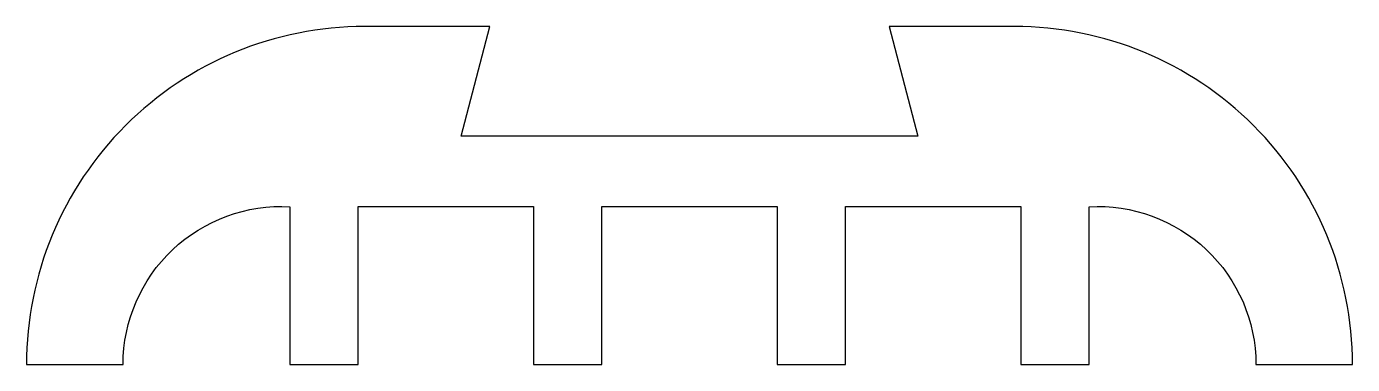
# Model space of a CAD drawing. Extents: x 234.4 to 264.6, y 245.7 to 253.4.
import ezdxf

# ---------------------------------------------------------------- set-up
doc = ezdxf.new("R2010")
doc.units = 0
doc.layers.add('ANA', color=220, linetype='CONTINUOUS')

msp = doc.modelspace()

# ---------------------------------------------------------------- linework, layer by layer
at = {"layer": 'ANA'}
msp.add_lwpolyline([(249.537, 249.269), (251.537, 249.269), (251.537, 245.669), (253.087, 245.669), (253.087, 249.269), (257.087, 249.269), (257.087, 245.669), (258.637, 245.669), (258.637, 249.263, -0.430589), (262.437, 245.669), (264.637, 245.669, 0.414214), (256.937, 253.369), (254.087, 253.369), (254.737, 250.869), (249.537, 250.869), (244.337, 250.869), (244.987, 253.369), (242.137, 253.369, 0.414214), (234.437, 245.669), (236.637, 245.669, -0.430589), (240.437, 249.263), (240.437, 245.669), (241.987, 245.669), (241.987, 249.269), (245.987, 249.269), (245.987, 245.669), (247.537, 245.669), (247.537, 249.269)], format="xyb", close=True, dxfattribs=at)

doc.saveas('drawing.dxf')
